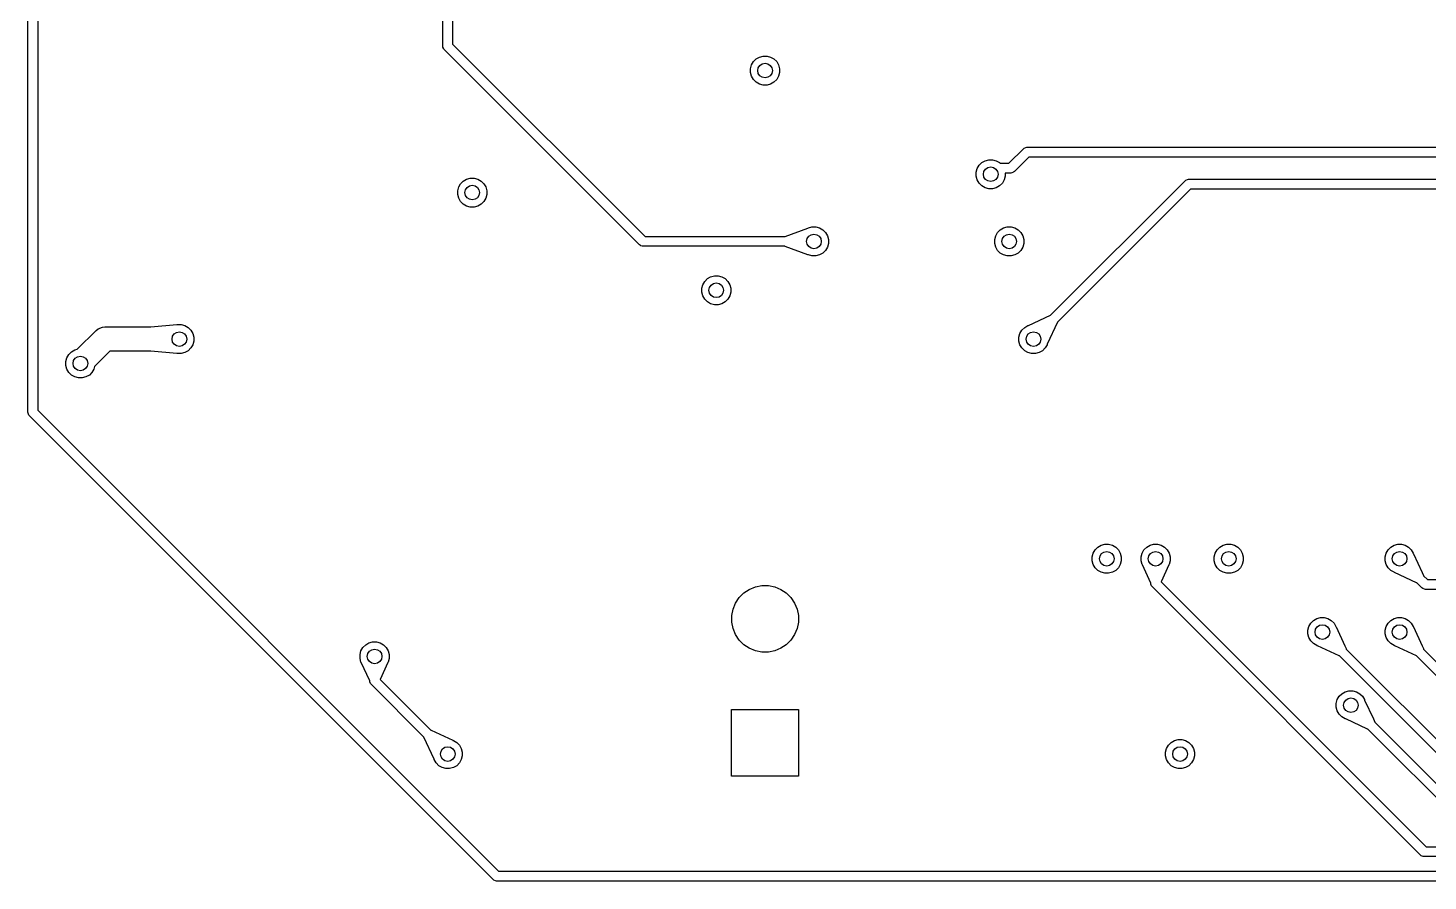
# Model space of a CAD drawing. Header units: inches. Extents: x 2.81 to 6.14, y -3.53 to -1.72.
# Drawn here: x 2.811 to 3.94, y -3.528 to -2.84 of the extents above; entities that cross this region are included whole.
import ezdxf

# ---------------------------------------------------------------- set-up
doc = ezdxf.new("R2010")
doc.units = ezdxf.units.IN
doc.header["$MEASUREMENT"] = 0
doc.layers.add('B.Cu', color=153, linetype='CONTINUOUS', true_color=0x4d7fc4)

msp = doc.modelspace()

# ---------------------------------------------------------------- linework, layer by layer
at = {"layer": 'B.Cu', "linetype": 'CONTINUOUS'}
for p, q in [((2.811, -3.1496), (2.811, -2.5591)), ((2.8189, -2.5607), (2.8189, -3.148)), ((3.1457, -2.8543), (3.1457, -2.6983)), ((3.1535, -2.6999), (3.1535, -2.8527)), ((3.1457, -2.8551), (3.1457, -2.8543)), ((3.1463, -2.8565), (3.1457, -2.8551)), ((3.1468, -2.8571), (3.1463, -2.8565)), ((3.1535, -2.8527), (3.3087, -3.0079)), ((3.3043, -3.0146), (3.1468, -2.8571)), ((3.3946, -2.8695), (3.3961, -2.8668)), ((3.3961, -2.8668), (3.3983, -2.8646)), ((3.3983, -2.8646), (3.401, -2.8631)), ((3.401, -2.8631), (3.404, -2.8623)), ((3.404, -2.8623), (3.4071, -2.8623)), ((3.4071, -2.8623), (3.41, -2.8631)), ((3.41, -2.8631), (3.4127, -2.8646)), ((3.4127, -2.8646), (3.4149, -2.8668)), ((3.4149, -2.8668), (3.4164, -2.8695)), ((3.3938, -2.8725), (3.3946, -2.8695)), ((3.3938, -2.8756), (3.3938, -2.8725)), ((3.3946, -2.8785), (3.3938, -2.8756)), ((3.3961, -2.8812), (3.3946, -2.8785)), ((3.4164, -2.8785), (3.4149, -2.8812)), ((3.4164, -2.8695), (3.4172, -2.8725)), ((3.4172, -2.8756), (3.4164, -2.8785)), ((3.4172, -2.8725), (3.4172, -2.8756)), ((3.3983, -2.8834), (3.3961, -2.8812)), ((3.401, -2.8849), (3.3983, -2.8834)), ((3.404, -2.8857), (3.401, -2.8849)), ((3.4071, -2.8857), (3.404, -2.8857)), ((3.41, -2.8849), (3.4071, -2.8857)), ((3.4127, -2.8834), (3.41, -2.8849)), ((3.4149, -2.8812), (3.4127, -2.8834)), ((3.5803, -2.9482), (3.583, -2.9467)), ((3.583, -2.9467), (3.586, -2.9459)), ((3.586, -2.9459), (3.589, -2.9459)), ((3.589, -2.9459), (3.592, -2.9467)), ((3.592, -2.9467), (3.5947, -2.9482)), ((3.6022, -2.9488), (3.6139, -2.9371)), ((3.6183, -2.9438), (3.6066, -2.9555)), ((3.6139, -2.9371), (3.6145, -2.9366)), ((3.6145, -2.9366), (3.6159, -2.936)), ((3.6159, -2.936), (3.6167, -2.9359)), ((3.6167, -2.9359), (4.3754, -2.9359)), ((4.3738, -2.9438), (3.6183, -2.9438)), ((3.5758, -2.956), (3.5766, -2.9531)), ((3.5758, -2.9591), (3.5758, -2.956)), ((3.5766, -2.9531), (3.5781, -2.9504)), ((3.5781, -2.9504), (3.5803, -2.9482)), ((3.5947, -2.9482), (3.5953, -2.9488)), ((3.5953, -2.9488), (3.6022, -2.9488)), ((3.6038, -2.9567), (3.5992, -2.9567)), ((3.5992, -2.9567), (3.5992, -2.9591)), ((3.6046, -2.9566), (3.6038, -2.9567)), ((3.606, -2.956), (3.6046, -2.9566)), ((3.6066, -2.9555), (3.606, -2.956)), ((3.1576, -2.9709), (3.1584, -2.9679)), ((3.1584, -2.9679), (3.1599, -2.9653)), ((3.1599, -2.9653), (3.1621, -2.9631)), ((3.1621, -2.9631), (3.1648, -2.9615)), ((3.1648, -2.9615), (3.1677, -2.9607)), ((3.1677, -2.9607), (3.1708, -2.9607)), ((3.1708, -2.9607), (3.1738, -2.9615)), ((3.1738, -2.9615), (3.1765, -2.9631)), ((3.1765, -2.9631), (3.1787, -2.9653)), ((3.1787, -2.9653), (3.1802, -2.9679)), ((3.1802, -2.9679), (3.181, -2.9709)), ((3.5766, -2.9621), (3.5758, -2.9591)), ((3.5781, -2.9648), (3.5766, -2.9621)), ((3.5803, -2.967), (3.5781, -2.9648)), ((3.583, -2.9685), (3.5803, -2.967)), ((3.586, -2.9693), (3.583, -2.9685)), ((3.589, -2.9693), (3.586, -2.9693)), ((3.592, -2.9685), (3.589, -2.9693)), ((3.5947, -2.967), (3.592, -2.9685)), ((3.5969, -2.9648), (3.5947, -2.967)), ((3.5984, -2.9621), (3.5969, -2.9648)), ((3.5992, -2.9591), (3.5984, -2.9621)), ((3.6358, -3.0713), (3.7442, -2.9628)), ((3.7486, -2.9696), (3.6414, -3.0768)), ((3.7442, -2.9628), (3.7448, -2.9624)), ((3.7448, -2.9624), (3.7462, -2.9618)), ((3.7462, -2.9618), (3.747, -2.9617)), ((3.747, -2.9617), (4.3633, -2.9617)), ((4.3616, -2.9696), (3.7486, -2.9696)), ((3.1576, -2.974), (3.1576, -2.9709)), ((3.1584, -2.977), (3.1576, -2.974)), ((3.1599, -2.9796), (3.1584, -2.977)), ((3.1621, -2.9818), (3.1599, -2.9796)), ((3.1787, -2.9796), (3.1765, -2.9818)), ((3.1802, -2.977), (3.1787, -2.9796)), ((3.181, -2.974), (3.1802, -2.977)), ((3.181, -2.9709), (3.181, -2.974)), ((3.1648, -2.9834), (3.1621, -2.9818)), ((3.1677, -2.9842), (3.1648, -2.9834)), ((3.1708, -2.9842), (3.1677, -2.9842)), ((3.1738, -2.9834), (3.1708, -2.9842)), ((3.1765, -2.9818), (3.1738, -2.9834)), ((3.4217, -3.0078), (3.44, -3.001)), ((3.44, -3.001), (3.4401, -3.0011)), ((3.4401, -3.0011), (3.4404, -3.0009)), ((3.4404, -3.0009), (3.4433, -3.0001)), ((3.4433, -3.0001), (3.4464, -3.0001)), ((3.4464, -3.0001), (3.4494, -3.0009)), ((3.4494, -3.0009), (3.4521, -3.0024)), ((3.4521, -3.0024), (3.4543, -3.0046)), ((3.593, -3.0046), (3.5952, -3.0024)), ((3.5952, -3.0024), (3.5978, -3.0009)), ((3.5978, -3.0009), (3.6008, -3.0001)), ((3.6008, -3.0001), (3.6039, -3.0001)), ((3.6039, -3.0001), (3.6069, -3.0009)), ((3.6069, -3.0009), (3.6096, -3.0024)), ((3.6096, -3.0024), (3.6117, -3.0046)), ((3.3049, -3.0151), (3.3043, -3.0146)), ((3.3087, -3.0079), (3.4215, -3.0079)), ((3.4215, -3.0079), (3.4217, -3.0078)), ((3.4215, -3.0079), (3.4215, -3.0079)), ((3.4543, -3.0046), (3.4558, -3.0073)), ((3.4558, -3.0073), (3.4566, -3.0103)), ((3.4566, -3.0134), (3.4558, -3.0163)), ((3.4566, -3.0103), (3.4566, -3.0134)), ((3.5907, -3.0103), (3.5915, -3.0073)), ((3.5907, -3.0134), (3.5907, -3.0103)), ((3.5915, -3.0163), (3.5907, -3.0134)), ((3.5915, -3.0073), (3.593, -3.0046)), ((3.6117, -3.0046), (3.6133, -3.0073)), ((3.6133, -3.0073), (3.6141, -3.0103)), ((3.6141, -3.0134), (3.6133, -3.0163)), ((3.6141, -3.0103), (3.6141, -3.0134)), ((3.3053, -3.0153), (3.3049, -3.0151)), ((3.3063, -3.0157), (3.3053, -3.0153)), ((3.3071, -3.0157), (3.3063, -3.0157)), ((3.4215, -3.0157), (3.3071, -3.0157)), ((3.4217, -3.0159), (3.4215, -3.0157)), ((3.44, -3.0226), (3.4217, -3.0159)), ((3.4401, -3.0226), (3.44, -3.0226)), ((3.4404, -3.0227), (3.4401, -3.0226)), ((3.4433, -3.0235), (3.4404, -3.0227)), ((3.4464, -3.0235), (3.4433, -3.0235)), ((3.4494, -3.0227), (3.4464, -3.0235)), ((3.4521, -3.0212), (3.4494, -3.0227)), ((3.4543, -3.019), (3.4521, -3.0212)), ((3.4558, -3.0163), (3.4543, -3.019)), ((3.593, -3.019), (3.5915, -3.0163)), ((3.5952, -3.0212), (3.593, -3.019)), ((3.5978, -3.0227), (3.5952, -3.0212)), ((3.6008, -3.0235), (3.5978, -3.0227)), ((3.6039, -3.0235), (3.6008, -3.0235)), ((3.6069, -3.0227), (3.6039, -3.0235)), ((3.6096, -3.0212), (3.6069, -3.0227)), ((3.6117, -3.019), (3.6096, -3.0212)), ((3.6133, -3.0163), (3.6117, -3.019)), ((3.3544, -3.0496), (3.3552, -3.0467)), ((3.3552, -3.0467), (3.3568, -3.044)), ((3.3568, -3.044), (3.359, -3.0418)), ((3.359, -3.0418), (3.3616, -3.0403)), ((3.3616, -3.0403), (3.3646, -3.0395)), ((3.3646, -3.0395), (3.3677, -3.0395)), ((3.3677, -3.0395), (3.3707, -3.0403)), ((3.3707, -3.0403), (3.3733, -3.0418)), ((3.3733, -3.0418), (3.3755, -3.044)), ((3.3755, -3.044), (3.3771, -3.0467)), ((3.3771, -3.0467), (3.3779, -3.0496)), ((3.3544, -3.0527), (3.3544, -3.0496)), ((3.3552, -3.0557), (3.3544, -3.0527)), ((3.3568, -3.0584), (3.3552, -3.0557)), ((3.359, -3.0606), (3.3568, -3.0584)), ((3.3755, -3.0584), (3.3733, -3.0606)), ((3.3771, -3.0557), (3.3755, -3.0584)), ((3.3779, -3.0527), (3.3771, -3.0557)), ((3.3779, -3.0496), (3.3779, -3.0527)), ((3.3616, -3.0621), (3.359, -3.0606)), ((3.3646, -3.0629), (3.3616, -3.0621)), ((3.3677, -3.0629), (3.3646, -3.0629)), ((3.3707, -3.0621), (3.3677, -3.0629)), ((3.3733, -3.0606), (3.3707, -3.0621)), ((3.6179, -3.0795), (3.6356, -3.0713)), ((3.6356, -3.0713), (3.6358, -3.0713)), ((2.866, -3.0836), (2.8675, -3.0824)), ((2.8675, -3.0824), (2.871, -3.0809)), ((2.871, -3.0809), (2.873, -3.0807)), ((2.871, -3.0809), (2.871, -3.0809)), ((2.873, -3.0807), (2.9099, -3.0807)), ((2.9099, -3.0807), (2.91, -3.0807)), ((2.91, -3.0807), (2.9311, -3.0789)), ((2.9311, -3.0789), (2.9312, -3.0789)), ((2.9312, -3.0789), (2.9315, -3.0788)), ((2.9315, -3.0788), (2.9346, -3.0788)), ((2.9346, -3.0788), (2.9376, -3.0796)), ((2.9376, -3.0796), (2.9403, -3.0812)), ((2.9403, -3.0812), (2.9424, -3.0834)), ((3.6127, -3.0834), (3.6149, -3.0812)), ((3.6149, -3.0812), (3.6175, -3.0796)), ((3.6175, -3.0796), (3.6178, -3.0796)), ((3.6178, -3.0796), (3.6179, -3.0795)), ((3.6413, -3.077), (3.6331, -3.0947)), ((3.6414, -3.0768), (3.6413, -3.077)), ((3.6414, -3.0768), (3.6414, -3.0768)), ((2.8508, -3.0988), (2.866, -3.0836)), ((2.9424, -3.0834), (2.944, -3.086)), ((2.944, -3.086), (2.9448, -3.089)), ((2.9448, -3.0921), (2.944, -3.0951)), ((2.9448, -3.089), (2.9448, -3.0921)), ((3.6103, -3.089), (3.6111, -3.086)), ((3.6103, -3.0921), (3.6103, -3.089)), ((3.6111, -3.0951), (3.6103, -3.0921)), ((3.6111, -3.086), (3.6127, -3.0834)), ((2.8424, -3.1057), (2.8439, -3.103)), ((2.8439, -3.103), (2.8461, -3.1009)), ((2.8461, -3.1009), (2.8487, -3.0993)), ((2.8487, -3.0993), (2.8508, -3.0988)), ((2.877, -3.1004), (2.8647, -3.1127)), ((2.9099, -3.1004), (2.877, -3.1004)), ((2.91, -3.1004), (2.9099, -3.1004)), ((2.9311, -3.1022), (2.91, -3.1004)), ((2.9312, -3.1022), (2.9311, -3.1022)), ((2.9315, -3.1023), (2.9312, -3.1022)), ((2.9346, -3.1023), (2.9315, -3.1023)), ((2.9376, -3.1015), (2.9346, -3.1023)), ((2.9403, -3.0999), (2.9376, -3.1015)), ((2.9424, -3.0977), (2.9403, -3.0999)), ((2.944, -3.0951), (2.9424, -3.0977)), ((3.6127, -3.0977), (3.6111, -3.0951)), ((3.6149, -3.0999), (3.6127, -3.0977)), ((3.6175, -3.1015), (3.6149, -3.0999)), ((3.6205, -3.1023), (3.6175, -3.1015)), ((3.6236, -3.1023), (3.6205, -3.1023)), ((3.6266, -3.1015), (3.6236, -3.1023)), ((3.6292, -3.0999), (3.6266, -3.1015)), ((3.6314, -3.0977), (3.6292, -3.0999)), ((3.633, -3.0951), (3.6314, -3.0977)), ((3.6331, -3.0947), (3.633, -3.0948)), ((3.633, -3.0948), (3.633, -3.0951)), ((2.8416, -3.1087), (2.8424, -3.1057)), ((2.8416, -3.1118), (2.8416, -3.1087)), ((2.8424, -3.1148), (2.8416, -3.1118)), ((2.8439, -3.1174), (2.8424, -3.1148)), ((2.8642, -3.1148), (2.8626, -3.1174)), ((2.8647, -3.1127), (2.8642, -3.1148)), ((2.8461, -3.1196), (2.8439, -3.1174)), ((2.8487, -3.1211), (2.8461, -3.1196)), ((2.8517, -3.1219), (2.8487, -3.1211)), ((2.8548, -3.1219), (2.8517, -3.1219)), ((2.8578, -3.1211), (2.8548, -3.1219)), ((2.8605, -3.1196), (2.8578, -3.1211)), ((2.8626, -3.1174), (2.8605, -3.1196)), ((2.8111, -3.1504), (2.811, -3.1496)), ((2.8189, -3.148), (3.1906, -3.5197)), ((2.8117, -3.1518), (2.8111, -3.1504)), ((2.8122, -3.1524), (2.8117, -3.1518)), ((3.1862, -3.5264), (2.8122, -3.1524)), ((3.6694, -3.2662), (3.6702, -3.2632)), ((3.6702, -3.2632), (3.6717, -3.2605)), ((3.6717, -3.2605), (3.6739, -3.2583)), ((3.6739, -3.2583), (3.6766, -3.2568)), ((3.6766, -3.2568), (3.6796, -3.256)), ((3.6796, -3.256), (3.6826, -3.256)), ((3.6826, -3.256), (3.6856, -3.2568)), ((3.6856, -3.2568), (3.6883, -3.2583)), ((3.6883, -3.2583), (3.6905, -3.2605)), ((3.6905, -3.2605), (3.692, -3.2632)), ((3.692, -3.2632), (3.6928, -3.2662)), ((3.7088, -3.2662), (3.7096, -3.2632)), ((3.7096, -3.2632), (3.7111, -3.2605)), ((3.7111, -3.2605), (3.7133, -3.2583)), ((3.7133, -3.2583), (3.716, -3.2568)), ((3.716, -3.2568), (3.7189, -3.256)), ((3.7189, -3.256), (3.722, -3.256)), ((3.722, -3.256), (3.725, -3.2568)), ((3.725, -3.2568), (3.7277, -3.2583)), ((3.7277, -3.2583), (3.7298, -3.2605)), ((3.7298, -3.2605), (3.7314, -3.2632)), ((3.7314, -3.2632), (3.7322, -3.2662)), ((3.7678, -3.2662), (3.7686, -3.2632)), ((3.7686, -3.2632), (3.7702, -3.2605)), ((3.7702, -3.2605), (3.7723, -3.2583)), ((3.7723, -3.2583), (3.775, -3.2568)), ((3.775, -3.2568), (3.778, -3.256)), ((3.778, -3.256), (3.7811, -3.256)), ((3.7811, -3.256), (3.784, -3.2568)), ((3.784, -3.2568), (3.7867, -3.2583)), ((3.7867, -3.2583), (3.7889, -3.2605)), ((3.7889, -3.2605), (3.7904, -3.2632)), ((3.7904, -3.2632), (3.7912, -3.2662)), ((3.9056, -3.2662), (3.9064, -3.2632)), ((3.9064, -3.2632), (3.908, -3.2605)), ((3.908, -3.2605), (3.9101, -3.2583)), ((3.9101, -3.2583), (3.9128, -3.2568)), ((3.9128, -3.2568), (3.9158, -3.256)), ((3.9158, -3.256), (3.9189, -3.256)), ((3.9189, -3.256), (3.9218, -3.2568)), ((3.9218, -3.2568), (3.9245, -3.2583)), ((3.9245, -3.2583), (3.9267, -3.2605)), ((3.9267, -3.2605), (3.9282, -3.2632)), ((3.9282, -3.2632), (3.9283, -3.2635)), ((3.6694, -3.2693), (3.6694, -3.2662)), ((3.6702, -3.2722), (3.6694, -3.2693)), ((3.6717, -3.2749), (3.6702, -3.2722)), ((3.692, -3.2722), (3.6905, -3.2749)), ((3.6928, -3.2693), (3.692, -3.2722)), ((3.6928, -3.2662), (3.6928, -3.2693)), ((3.7088, -3.2693), (3.7088, -3.2662)), ((3.7096, -3.2722), (3.7088, -3.2693)), ((3.7098, -3.2726), (3.7096, -3.2722)), ((3.7098, -3.2727), (3.7098, -3.2726)), ((3.7165, -3.2874), (3.7098, -3.2727)), ((3.7312, -3.2727), (3.7249, -3.2863)), ((3.7314, -3.2722), (3.7312, -3.2726)), ((3.7312, -3.2726), (3.7312, -3.2727)), ((3.7312, -3.2727), (3.7312, -3.2727)), ((3.7322, -3.2693), (3.7314, -3.2722)), ((3.7322, -3.2662), (3.7322, -3.2693)), ((3.7678, -3.2693), (3.7678, -3.2662)), ((3.7686, -3.2722), (3.7678, -3.2693)), ((3.7702, -3.2749), (3.7686, -3.2722)), ((3.7904, -3.2722), (3.7889, -3.2749)), ((3.7912, -3.2693), (3.7904, -3.2722)), ((3.7912, -3.2662), (3.7912, -3.2693)), ((3.9056, -3.2693), (3.9056, -3.2662)), ((3.9064, -3.2722), (3.9056, -3.2693)), ((3.908, -3.2749), (3.9064, -3.2722)), ((3.9283, -3.2635), (3.9284, -3.2636)), ((3.9284, -3.2636), (3.9355, -3.2788)), ((3.6739, -3.2771), (3.6717, -3.2749)), ((3.6766, -3.2786), (3.6739, -3.2771)), ((3.6796, -3.2794), (3.6766, -3.2786)), ((3.6826, -3.2794), (3.6796, -3.2794)), ((3.6856, -3.2786), (3.6826, -3.2794)), ((3.6883, -3.2771), (3.6856, -3.2786)), ((3.6905, -3.2749), (3.6883, -3.2771)), ((3.7723, -3.2771), (3.7702, -3.2749)), ((3.775, -3.2786), (3.7723, -3.2771)), ((3.778, -3.2794), (3.775, -3.2786)), ((3.7811, -3.2794), (3.778, -3.2794)), ((3.784, -3.2786), (3.7811, -3.2794)), ((3.7867, -3.2771), (3.784, -3.2786)), ((3.7889, -3.2749), (3.7867, -3.2771)), ((3.9101, -3.2771), (3.908, -3.2749)), ((3.9128, -3.2786), (3.9101, -3.2771)), ((3.9131, -3.2787), (3.9128, -3.2786)), ((3.9132, -3.2788), (3.9131, -3.2787)), ((3.9309, -3.287), (3.9132, -3.2788)), ((3.9355, -3.2788), (3.9366, -3.2813)), ((3.9366, -3.2813), (3.9366, -3.2814)), ((3.9366, -3.2814), (3.9397, -3.2845)), ((3.9397, -3.2845), (3.9789, -3.2845)), ((3.3847, -3.299), (3.3884, -3.2953)), ((3.3884, -3.2953), (3.3928, -3.2924)), ((3.3928, -3.2924), (3.3977, -3.2903)), ((3.3977, -3.2903), (3.4029, -3.2893)), ((3.4029, -3.2893), (3.4082, -3.2893)), ((3.4082, -3.2893), (3.4133, -3.2903)), ((3.4133, -3.2903), (3.4182, -3.2924)), ((3.4182, -3.2924), (3.4226, -3.2953)), ((3.4226, -3.2953), (3.4264, -3.299)), ((3.7166, -3.2882), (3.7165, -3.2874)), ((3.7165, -3.2874), (3.7165, -3.2874)), ((3.7172, -3.2896), (3.7166, -3.2882)), ((3.7177, -3.2902), (3.7172, -3.2896)), ((3.9342, -3.5067), (3.7177, -3.2902)), ((3.7249, -3.2863), (3.9386, -3.5)), ((3.9311, -3.287), (3.9309, -3.287)), ((3.9353, -3.2912), (3.9311, -3.287)), ((3.9311, -3.287), (3.9311, -3.287)), ((3.9359, -3.2917), (3.9353, -3.2912)), ((3.9373, -3.2923), (3.9359, -3.2917)), ((3.9381, -3.2924), (3.9373, -3.2923)), ((3.9773, -3.2924), (3.9381, -3.2924)), ((3.3787, -3.3135), (3.3797, -3.3083)), ((3.3797, -3.3083), (3.3817, -3.3034)), ((3.3817, -3.3034), (3.3847, -3.299)), ((3.4264, -3.299), (3.4293, -3.3034)), ((3.4293, -3.3034), (3.4313, -3.3083)), ((3.4313, -3.3083), (3.4324, -3.3135)), ((3.3787, -3.3188), (3.3787, -3.3135)), ((3.3797, -3.324), (3.3787, -3.3188)), ((3.4324, -3.3188), (3.4313, -3.324)), ((3.4324, -3.3135), (3.4324, -3.3188)), ((3.8441, -3.3223), (3.8456, -3.3196)), ((3.8456, -3.3196), (3.8478, -3.3174)), ((3.8478, -3.3174), (3.8505, -3.3159)), ((3.8505, -3.3159), (3.8535, -3.3151)), ((3.8535, -3.3151), (3.8565, -3.3151)), ((3.8565, -3.3151), (3.8595, -3.3159)), ((3.8595, -3.3159), (3.8622, -3.3174)), ((3.8622, -3.3174), (3.8644, -3.3196)), ((3.8644, -3.3196), (3.8659, -3.3223)), ((3.9064, -3.3223), (3.908, -3.3196)), ((3.908, -3.3196), (3.9101, -3.3174)), ((3.9101, -3.3174), (3.9128, -3.3159)), ((3.9128, -3.3159), (3.9158, -3.3151)), ((3.9158, -3.3151), (3.9189, -3.3151)), ((3.9189, -3.3151), (3.9218, -3.3159)), ((3.9218, -3.3159), (3.9245, -3.3174)), ((3.9245, -3.3174), (3.9267, -3.3196)), ((3.9267, -3.3196), (3.9282, -3.3223)), ((3.3817, -3.3289), (3.3797, -3.324)), ((3.3847, -3.3333), (3.3817, -3.3289)), ((3.4293, -3.3289), (3.4264, -3.3333)), ((3.4313, -3.324), (3.4293, -3.3289)), ((3.8433, -3.3252), (3.8441, -3.3223)), ((3.8433, -3.3283), (3.8433, -3.3252)), ((3.8441, -3.3313), (3.8433, -3.3283)), ((3.8659, -3.3223), (3.866, -3.3225)), ((3.866, -3.3225), (3.866, -3.3226)), ((3.866, -3.3226), (3.8661, -3.3227)), ((3.8661, -3.3227), (3.8731, -3.3379)), ((3.9056, -3.3252), (3.9064, -3.3223)), ((3.9056, -3.3283), (3.9056, -3.3252)), ((3.9064, -3.3313), (3.9056, -3.3283)), ((3.9282, -3.3223), (3.9283, -3.3225)), ((3.9283, -3.3225), (3.9284, -3.3226)), ((3.9284, -3.3226), (3.9285, -3.3227)), ((3.9285, -3.3227), (3.9355, -3.3379)), ((3.0788, -3.3449), (3.0796, -3.3419)), ((3.0796, -3.3419), (3.0812, -3.3393)), ((3.0812, -3.3393), (3.0834, -3.3371)), ((3.0834, -3.3371), (3.086, -3.3355)), ((3.086, -3.3355), (3.089, -3.3347)), ((3.089, -3.3347), (3.0921, -3.3347)), ((3.0921, -3.3347), (3.0951, -3.3355)), ((3.0951, -3.3355), (3.0977, -3.3371)), ((3.0977, -3.3371), (3.0999, -3.3393)), ((3.0999, -3.3393), (3.1015, -3.3419)), ((3.1015, -3.3419), (3.1023, -3.3449)), ((3.3884, -3.337), (3.3847, -3.3333)), ((3.3928, -3.3399), (3.3884, -3.337)), ((3.3977, -3.3419), (3.3928, -3.3399)), ((3.4029, -3.343), (3.3977, -3.3419)), ((3.4133, -3.3419), (3.4082, -3.343)), ((3.4182, -3.3399), (3.4133, -3.3419)), ((3.4226, -3.337), (3.4182, -3.3399)), ((3.4264, -3.3333), (3.4226, -3.337)), ((3.8456, -3.334), (3.8441, -3.3313)), ((3.8478, -3.3361), (3.8456, -3.334)), ((3.8505, -3.3377), (3.8478, -3.3361)), ((3.8508, -3.3378), (3.8505, -3.3377)), ((3.851, -3.3379), (3.8508, -3.3378)), ((3.8508, -3.3378), (3.8508, -3.3378)), ((3.8685, -3.346), (3.851, -3.3379)), ((3.8731, -3.3379), (3.8742, -3.3402)), ((3.8742, -3.3402), (3.8743, -3.3404)), ((3.8743, -3.3404), (3.8743, -3.3405)), ((3.8743, -3.3405), (4.0073, -3.4735)), ((3.908, -3.334), (3.9064, -3.3313)), ((3.9101, -3.3361), (3.908, -3.334)), ((3.9128, -3.3377), (3.9101, -3.3361)), ((3.9131, -3.3378), (3.9128, -3.3377)), ((3.9133, -3.3379), (3.9131, -3.3378)), ((3.9131, -3.3378), (3.9131, -3.3378)), ((3.9308, -3.346), (3.9133, -3.3379)), ((3.9355, -3.3379), (3.9366, -3.3402)), ((3.9366, -3.3402), (3.9366, -3.3404)), ((3.9366, -3.3404), (3.9366, -3.3405)), ((3.9366, -3.3405), (4.0567, -3.4606)), ((3.0788, -3.348), (3.0788, -3.3449)), ((3.0796, -3.351), (3.0788, -3.348)), ((3.0798, -3.3513), (3.0796, -3.351)), ((3.0798, -3.3514), (3.0798, -3.3513)), ((3.0866, -3.3661), (3.0798, -3.3514)), ((3.1013, -3.3514), (3.095, -3.365)), ((3.1015, -3.351), (3.1013, -3.3513)), ((3.1013, -3.3513), (3.1013, -3.3514)), ((3.1013, -3.3514), (3.1013, -3.3514)), ((3.1023, -3.348), (3.1015, -3.351)), ((3.1023, -3.3449), (3.1023, -3.348)), ((3.4082, -3.343), (3.4029, -3.343)), ((3.8686, -3.3461), (3.8685, -3.346)), ((3.8687, -3.3461), (3.8686, -3.3461)), ((3.8686, -3.3461), (3.8686, -3.3461)), ((4.0029, -3.4802), (3.8687, -3.3461)), ((3.9309, -3.3461), (3.9308, -3.346)), ((3.931, -3.3461), (3.9309, -3.3461)), ((3.9309, -3.3461), (3.9309, -3.3461)), ((4.0523, -3.4674), (3.931, -3.3461)), ((3.0867, -3.3669), (3.0866, -3.3661)), ((3.0866, -3.3661), (3.0866, -3.3661)), ((3.0873, -3.3683), (3.0867, -3.3669)), ((3.0878, -3.3689), (3.0873, -3.3683)), ((3.1303, -3.4115), (3.0878, -3.3689)), ((3.095, -3.365), (3.1359, -3.4059)), ((3.8708, -3.3765), (3.8734, -3.3749)), ((3.8734, -3.3749), (3.8764, -3.3741)), ((3.8764, -3.3741), (3.8795, -3.3741)), ((3.8795, -3.3741), (3.8825, -3.3749)), ((3.8825, -3.3749), (3.8851, -3.3765)), ((3.8662, -3.3843), (3.867, -3.3813)), ((3.8662, -3.3874), (3.8662, -3.3843)), ((3.867, -3.3903), (3.8662, -3.3874)), ((3.867, -3.3813), (3.8686, -3.3786)), ((3.8686, -3.3786), (3.8708, -3.3765)), ((3.8851, -3.3765), (3.8873, -3.3786)), ((3.8873, -3.3786), (3.8889, -3.3813)), ((3.8889, -3.3813), (3.8889, -3.3816)), ((3.8889, -3.3816), (3.889, -3.3817)), ((3.889, -3.3817), (3.8961, -3.3969)), ((3.3785, -3.4431), (3.3785, -3.3892)), ((3.3785, -3.3892), (3.4325, -3.3892)), ((3.4325, -3.3892), (3.4325, -3.4431)), ((3.8686, -3.393), (3.867, -3.3903)), ((3.8708, -3.3952), (3.8686, -3.393)), ((3.8734, -3.3967), (3.8708, -3.3952)), ((3.8737, -3.3968), (3.8734, -3.3967)), ((3.8738, -3.3969), (3.8737, -3.3968)), ((3.8915, -3.4051), (3.8738, -3.3969)), ((3.8961, -3.3969), (3.8972, -3.3994)), ((3.1359, -3.4059), (3.1359, -3.4059)), ((3.1359, -3.4059), (3.1361, -3.4059)), ((3.1361, -3.4059), (3.1537, -3.4141)), ((3.8917, -3.4051), (3.8915, -3.4051)), ((3.9797, -3.4931), (3.8917, -3.4051)), ((3.8917, -3.4051), (3.8917, -3.4051)), ((3.8972, -3.3994), (3.8972, -3.3995)), ((3.8972, -3.3995), (3.9841, -3.4864)), ((3.1303, -3.4116), (3.1303, -3.4115)), ((3.1385, -3.4293), (3.1303, -3.4116)), ((3.1537, -3.4141), (3.1538, -3.4142)), ((3.1538, -3.4142), (3.1541, -3.4143)), ((3.1541, -3.4143), (3.1568, -3.4158)), ((3.1568, -3.4158), (3.159, -3.418)), ((3.159, -3.418), (3.1605, -3.4207)), ((3.1605, -3.4207), (3.1613, -3.4237)), ((3.7284, -3.4237), (3.7292, -3.4207)), ((3.7292, -3.4207), (3.7308, -3.418)), ((3.7308, -3.418), (3.733, -3.4158)), ((3.733, -3.4158), (3.7356, -3.4143)), ((3.7356, -3.4143), (3.7386, -3.4135)), ((3.7386, -3.4135), (3.7417, -3.4135)), ((3.7417, -3.4135), (3.7447, -3.4143)), ((3.7447, -3.4143), (3.7473, -3.4158)), ((3.7473, -3.4158), (3.7495, -3.418)), ((3.7495, -3.418), (3.7511, -3.4207)), ((3.7511, -3.4207), (3.7519, -3.4237)), ((3.1386, -3.4294), (3.1385, -3.4293)), ((3.1387, -3.4297), (3.1386, -3.4294)), ((3.1402, -3.4324), (3.1387, -3.4297)), ((3.1424, -3.4346), (3.1402, -3.4324)), ((3.159, -3.4324), (3.1568, -3.4346)), ((3.1605, -3.4297), (3.159, -3.4324)), ((3.1613, -3.4267), (3.1605, -3.4297)), ((3.1613, -3.4237), (3.1613, -3.4267)), ((3.7284, -3.4267), (3.7284, -3.4237)), ((3.7292, -3.4297), (3.7284, -3.4267)), ((3.7308, -3.4324), (3.7292, -3.4297)), ((3.733, -3.4346), (3.7308, -3.4324)), ((3.7495, -3.4324), (3.7473, -3.4346)), ((3.7511, -3.4297), (3.7495, -3.4324)), ((3.7519, -3.4267), (3.7511, -3.4297)), ((3.7519, -3.4237), (3.7519, -3.4267)), ((3.1451, -3.4361), (3.1424, -3.4346)), ((3.1481, -3.4369), (3.1451, -3.4361)), ((3.1511, -3.4369), (3.1481, -3.4369)), ((3.1541, -3.4361), (3.1511, -3.4369)), ((3.1568, -3.4346), (3.1541, -3.4361)), ((3.4325, -3.4431), (3.3785, -3.4431)), ((3.7356, -3.4361), (3.733, -3.4346)), ((3.7386, -3.4369), (3.7356, -3.4361)), ((3.7417, -3.4369), (3.7386, -3.4369)), ((3.7447, -3.4361), (3.7417, -3.4369)), ((3.7473, -3.4346), (3.7447, -3.4361)), ((3.9386, -3.5), (5.6283, -3.5)), ((3.9348, -3.5072), (3.9342, -3.5067)), ((3.9362, -3.5078), (3.9348, -3.5072)), ((3.937, -3.5079), (3.9362, -3.5078)), ((5.6299, -3.5079), (3.937, -3.5079)), ((3.1906, -3.5197), (3.5039, -3.5197)), ((3.5039, -3.5197), (5.6283, -3.5197)), ((3.1868, -3.5269), (3.1862, -3.5264)), ((3.1882, -3.5275), (3.1868, -3.5269)), ((3.189, -3.5276), (3.1882, -3.5275)), ((3.5039, -3.5276), (3.189, -3.5276)), ((5.6299, -3.5276), (3.5039, -3.5276))]:
    msp.add_line(p, q, dxfattribs=at)
at = {"layer": 'B.Cu'}
for centre in [(3.4055, -2.874), (3.5875, -2.9576), (3.1693, -2.9724), (3.4449, -3.0118), (3.6024, -3.0118), (3.3661, -3.0512), (2.9331, -3.0906), (3.622, -3.0906), (2.8533, -3.1102), (3.6811, -3.2677), (3.7205, -3.2677), (3.7795, -3.2677), (3.9173, -3.2677), (3.855, -3.3268), (3.9173, -3.3268), (3.0906, -3.3465), (3.878, -3.3858), (3.1496, -3.4252), (3.7402, -3.4252)]:
    msp.add_circle(centre, 0.00591, dxfattribs=at)

doc.saveas('drawing.dxf')
